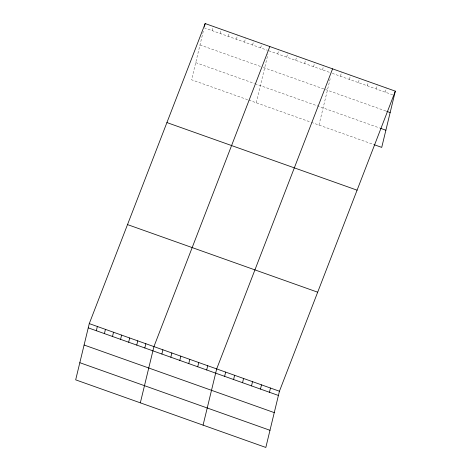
<?xml version="1.0" encoding="UTF-8"?>
<svg xmlns="http://www.w3.org/2000/svg" width="471" height="471" viewBox="0 0 471 471"><rect width="100%" height="100%" fill="white"/><g stroke="black" fill="none" stroke-linecap="round" stroke-linejoin="round"><path stroke-width="0.35" stroke-dasharray="2.35 1.77" d="M203.313 31.221L191.562 79.776L248.135 99.887M212.221 30.662L213.245 26.423M220.304 33.535L221.329 29.296M228.388 36.408L229.412 32.169M236.466 39.281L237.496 35.042M244.549 42.154L245.574 37.916M252.633 45.028L253.657 40.789M260.716 47.901L261.741 43.662M256.218 102.76L267.964 54.206M277.76 53.959L278.785 49.72M286.727 57.15L287.752 52.911M295.688 60.335L296.718 56.096M304.655 63.52L305.679 59.281M313.621 66.705L314.646 62.472M322.582 69.896L323.612 65.657M318.973 125.074L330.554 77.197M340.515 76.267L341.54 72.028M349.482 79.458L350.506 75.219M358.443 82.643L359.467 78.404M367.409 85.828L368.434 81.589M376.376 89.019L377.401 84.78M385.337 92.204L386.361 87.965M204.143 27.789L267.451 50.297M268.794 50.774L330.171 72.593M332.238 73.329L392.926 94.901M199.992 44.945L260.604 66.493M263.301 67.453L386.014 111.074M195.712 62.619L254.305 83.449M254.982 83.691L379.667 128.018M248.812 100.129L310.006 121.883M311.384 122.378L374.139 144.685"/><path stroke-width="0.71" d="M89.272 323.618L75.672 379.85L265.832 447.45L279.438 391.224L395.328 91.15L205.168 23.55L89.272 323.618L279.438 391.224M96.331 330.73L97.356 326.491M104.415 333.603L105.439 329.364M112.492 336.477L113.523 332.238M120.576 339.35L121.6 335.111M204.485 26.376L205.168 23.55M128.66 342.223L129.684 337.984M136.743 345.096L137.768 340.857M144.821 347.969L145.845 343.73M140.329 402.835L153.929 346.603L269.824 46.535M161.871 354.033L162.895 349.794M170.832 357.218L171.862 352.979M179.798 360.403L180.823 356.164M188.765 363.588L189.789 359.349M197.726 366.779L198.756 362.54M206.692 369.965L207.717 365.726M203.078 425.142L216.684 368.911L332.573 68.843M224.62 376.341L225.65 372.102M233.587 379.526L234.611 375.287M242.553 382.711L243.578 378.472M251.52 385.902L252.544 381.663M260.481 389.087L261.505 384.848M269.447 392.272L270.472 388.033M395.328 91.15L381.728 147.382L374.139 144.685M386.703 111.321L390.153 112.545M380.362 128.265L385.879 130.226M166.922 122.572L357.083 190.172M127.517 224.596L317.684 292.197M88.248 327.857L278.414 395.457M84.097 345.013L274.263 412.62M79.823 362.694L269.983 430.294"/></g></svg>
